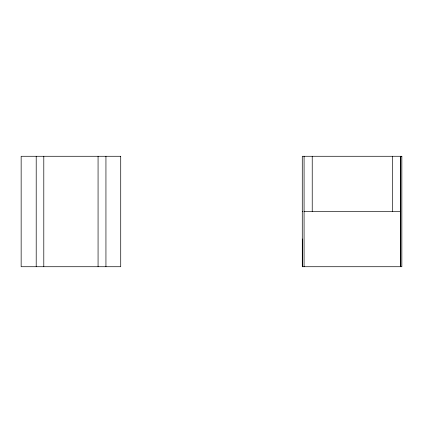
<?xml version="1.0" encoding="UTF-8"?>
<svg xmlns="http://www.w3.org/2000/svg" width="423" height="423" viewBox="0 0 423 423"><rect width="100%" height="100%" fill="white"/><g stroke="black" fill="none" stroke-linecap="round" stroke-linejoin="round"><path stroke-width="0.63" d="M302.281 211.5L302.836 211.5M304.079 211.5L400.745 211.5M302.281 239.111L302.593 239.111L302.593 266.723M400.745 156.277L400.745 266.723M400.465 156.277L400.465 266.723M392.597 156.277L392.597 211.5M312.227 156.277L312.227 211.5M304.079 156.277L304.079 266.723M105.94 156.277L105.94 266.723M98.067 156.277L98.067 266.723M43.796 156.277L43.796 266.723M36.204 156.277L36.204 266.723M120.719 156.277L21.15 156.277L21.15 266.723L120.719 266.723L120.719 156.277M401.85 156.277L302.281 156.277L302.281 266.723L401.85 266.723L401.85 156.277"/></g></svg>
